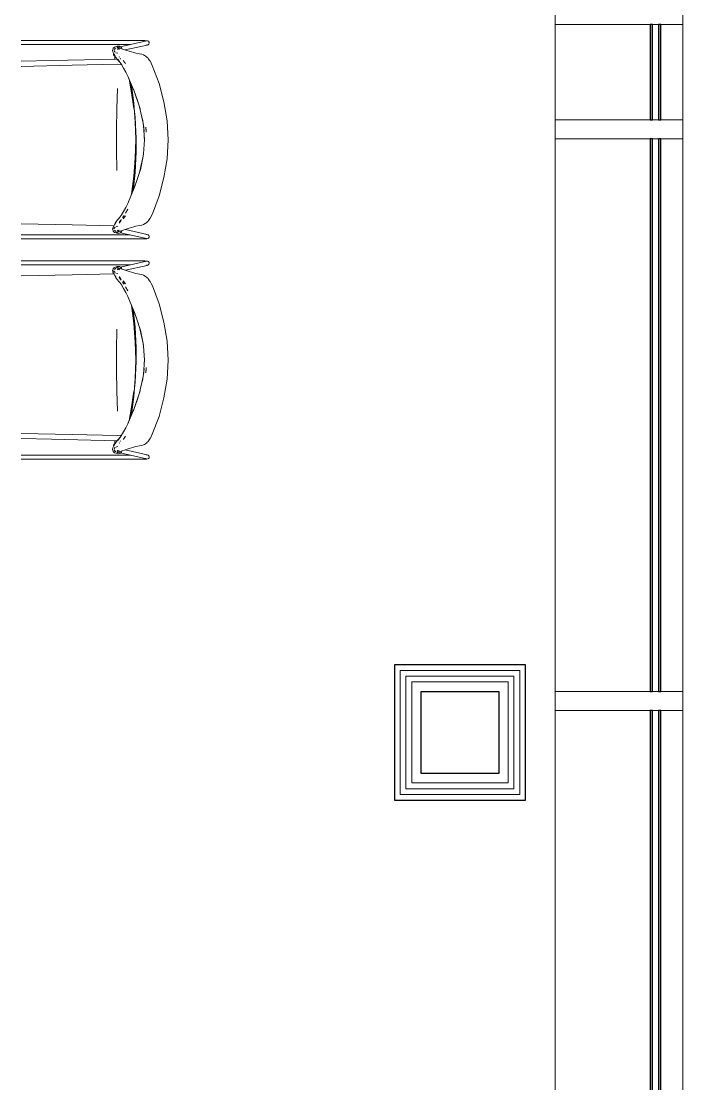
# Model space of a CAD drawing. Header units: millimetres. Extents: x 90978 to 295199, y -4084 to 97293.
# Drawn here: x 229400 to 231135, y 20147 to 22936 of the extents above; entities that cross this region are included whole.
import ezdxf

# ---------------------------------------------------------------- set-up
doc = ezdxf.new("R2010")
doc.units = ezdxf.units.MM
doc.header["$MEASUREMENT"] = 0
for name, color, linetype, lineweight in [('CSM-STL-XX-ZZ-M3-A-XXXX-00001_detached _19_04_21__rvt-1-Level 0$0$A-GLAZ-CURT', 7, 'CONTINUOUS', 9), ('CSM-STL-XX-ZZ-M3-A-XXXX-00001_detached _19_04_21__rvt-1-Level 0$0$A-GLAZ-CWMG', 7, 'CONTINUOUS', 9), ('CSM-STL-XX-ZZ-M3-A-XXXX-00001_detached _19_04_21__rvt-1-Level 0$0$A-WALL', 7, 'CONTINUOUS', 9), ('CSM-STL-XX-ZZ-M3-A-XXXX-00001_detached _19_04_21__rvt-1-Level 0$0$I-WALL', 7, 'CONTINUOUS', 9), ('G-IMPT', 8, 'CONTINUOUS', 9), ('I-FURN', 8, 'CONTINUOUS', 9)]:
    doc.layers.add(name, color=color, linetype=linetype, lineweight=lineweight)

msp = doc.modelspace()

# ---------------------------------------------------------------- hatches: boundary and pattern name
at = {"layer": 'CSM-STL-XX-ZZ-M3-A-XXXX-00001_detached _19_04_21__rvt-1-Level 0$0$A-GLAZ-CURT'}
h = msp.add_hatch(color=256, dxfattribs=at)
h.paths.add_polyline_path([(231055.8, 22677.2), (231055.8, 22927.2), (231049.8, 22927.2), (231049.8, 22677.2)], flags=0)
h.paths.add_polyline_path([(231077.8, 22677.2), (231077.8, 22927.2), (231071.8, 22927.2), (231071.8, 22677.2)], flags=0)
h = msp.add_hatch(color=256, dxfattribs=at)
h.paths.add_polyline_path([(231049.8, 21177.2), (231055.8, 21177.2), (231055.8, 22627.2), (231049.8, 22627.2), (231049.8, 21710.6)], flags=0)
h.paths.add_polyline_path([(231071.8, 21177.2), (231077.8, 21177.2), (231077.8, 22627.2), (231071.8, 22627.2), (231071.8, 21710.6)], flags=0)
h = msp.add_hatch(color=256, dxfattribs=at)
h.paths.add_polyline_path([(231049.8, 19677.2), (231055.8, 19677.2), (231055.8, 21127.2), (231049.8, 21127.2), (231049.8, 20210.6)], flags=0)
h.paths.add_polyline_path([(231071.8, 19677.2), (231077.8, 19677.2), (231077.8, 21127.2), (231071.8, 21127.2), (231071.8, 20210.6)], flags=0)

# ---------------------------------------------------------------- linework, layer by layer
at = {"layer": 'CSM-STL-XX-ZZ-M3-A-XXXX-00001_detached _19_04_21__rvt-1-Level 0$0$A-GLAZ-CURT', "lineweight": 30}
for p, q in [((231055.8, 22927.2), (231049.8, 22927.2)), ((231049.8, 22927.2), (231049.8, 22677.2)), ((231055.8, 22677.2), (231055.8, 22927.2)), ((231077.8, 22927.2), (231071.8, 22927.2)), ((231071.8, 22927.2), (231071.8, 22677.2)), ((231077.8, 22677.2), (231077.8, 22927.2)), ((231049.8, 22677.2), (231055.8, 22677.2)), ((231071.8, 22677.2), (231077.8, 22677.2)), ((231055.8, 22627.2), (231049.8, 22627.2)), ((231049.8, 22627.2), (231049.8, 21177.2)), ((231055.8, 21177.2), (231055.8, 22627.2)), ((231077.8, 22627.2), (231071.8, 22627.2)), ((231071.8, 22627.2), (231071.8, 21177.2)), ((231077.8, 21177.2), (231077.8, 22627.2)), ((231049.8, 21177.2), (231055.8, 21177.2)), ((231071.8, 21177.2), (231077.8, 21177.2)), ((231055.8, 21127.2), (231049.8, 21127.2)), ((231049.8, 21127.2), (231049.8, 19677.2)), ((231055.8, 19677.2), (231055.8, 21127.2)), ((231077.8, 21127.2), (231071.8, 21127.2)), ((231071.8, 21127.2), (231071.8, 19677.2)), ((231077.8, 19677.2), (231077.8, 21127.2))]:
    msp.add_line(p, q, dxfattribs=at)
at = {"layer": 'CSM-STL-XX-ZZ-M3-A-XXXX-00001_detached _19_04_21__rvt-1-Level 0$0$A-GLAZ-CWMG', "lineweight": 20, "extrusion": (0, 0, -1)}
for p, q in [((230800.3, 22977.2), (230800.3, 22927.2)), ((231135.3, 22927.2), (231135.3, 22977.2)), ((230800.3, 22927.2), (231135.3, 22927.2)), ((230800.3, 22677.2), (230800.3, 22627.2)), ((231135.3, 22677.2), (230800.3, 22677.2)), ((231135.3, 22627.2), (231135.3, 22677.2)), ((230800.3, 22627.2), (231135.3, 22627.2)), ((230800.3, 21177.2), (230800.3, 21127.2)), ((231135.3, 21177.2), (230800.3, 21177.2)), ((231135.3, 21127.2), (231135.3, 21177.2)), ((230800.3, 21127.2), (231135.3, 21127.2))]:
    msp.add_line(p, q, dxfattribs=at)
at = {"layer": 'CSM-STL-XX-ZZ-M3-A-XXXX-00001_detached _19_04_21__rvt-1-Level 0$0$A-GLAZ-CWMG'}
for p, q in [((230800.3, 22677.2), (230800.3, 22927.2)), ((231135.3, 22677.2), (231135.3, 22927.2)), ((230800.3, 21177.2), (230800.3, 22627.2)), ((231135.3, 21177.2), (231135.3, 22627.2)), ((230800.3, 19677.2), (230800.3, 21127.2)), ((231135.3, 19677.2), (231135.3, 21127.2))]:
    msp.add_line(p, q, dxfattribs=at)
at = {"layer": 'CSM-STL-XX-ZZ-M3-A-XXXX-00001_detached _19_04_21__rvt-1-Level 0$0$A-WALL'}
for p, q in [((230394.2, 20906.9), (230394.2, 21232.2)), ((230394.2, 21232.2), (230409.2, 21232.2)), ((230409.2, 21232.2), (230449.2, 21232.2)), ((230707.5, 21232.2), (230449.2, 21232.2)), ((230707.5, 21232.2), (230707.5, 21217.2)), ((230409.2, 20921.9), (230409.2, 21217.2)), ((230409.2, 21217.2), (230424.2, 21217.2)), ((230424.2, 21217.2), (230449.2, 21217.2)), ((230424.2, 20936.9), (230424.2, 21202.2)), ((230424.2, 21202.2), (230449.2, 21202.2)), ((230692.5, 21217.2), (230449.2, 21217.2)), ((230677.5, 21202.2), (230449.2, 21202.2)), ((230677.5, 21202.2), (230677.5, 21177.2)), ((230692.5, 21217.2), (230692.5, 21202.2)), ((230692.5, 21202.2), (230692.5, 21177.2)), ((230707.5, 21217.2), (230707.5, 21177.2)), ((230677.5, 20961.9), (230677.5, 21177.2)), ((230692.5, 20961.9), (230692.5, 21177.2)), ((230707.5, 20961.9), (230707.5, 21177.2)), ((230677.5, 20961.9), (230677.5, 20936.9)), ((230692.5, 20961.9), (230692.5, 20936.9)), ((230707.5, 20961.9), (230707.5, 20921.9)), ((230424.2, 20921.9), (230409.2, 20921.9)), ((230449.2, 20936.9), (230424.2, 20936.9)), ((230449.2, 20921.9), (230424.2, 20921.9)), ((230677.5, 20936.9), (230449.2, 20936.9)), ((230692.5, 20921.9), (230449.2, 20921.9)), ((230692.5, 20936.9), (230692.5, 20921.9)), ((230707.5, 20921.9), (230707.5, 20906.9)), ((230409.2, 20906.9), (230394.2, 20906.9)), ((230449.2, 20906.9), (230409.2, 20906.9)), ((230707.5, 20906.9), (230449.2, 20906.9))]:
    msp.add_line(p, q, dxfattribs=at)
at = {"layer": 'CSM-STL-XX-ZZ-M3-A-XXXX-00001_detached _19_04_21__rvt-1-Level 0$0$I-WALL', "lineweight": 30}
for p, q in [((230379.2, 21247.2), (230379.2, 20891.9)), ((230394.2, 21247.2), (230379.2, 21247.2)), ((230449.2, 21247.2), (230394.2, 21247.2)), ((230722.5, 21247.2), (230449.2, 21247.2)), ((230722.5, 21232.2), (230722.5, 21247.2)), ((230722.5, 21177.2), (230722.5, 21232.2)), ((230449.2, 20961.9), (230449.2, 21177.2)), ((230449.2, 21177.2), (230652.5, 21177.2)), ((230652.5, 21177.2), (230652.5, 20961.9)), ((230722.5, 20961.9), (230722.5, 21177.2)), ((230652.5, 20961.9), (230449.2, 20961.9)), ((230722.5, 20906.9), (230722.5, 20961.9)), ((230379.2, 20891.9), (230394.2, 20891.9)), ((230394.2, 20891.9), (230449.2, 20891.9)), ((230449.2, 20891.9), (230722.5, 20891.9)), ((230722.5, 20891.9), (230722.5, 20906.9))]:
    msp.add_line(p, q, dxfattribs=at)
at = {"layer": 'G-IMPT'}
for p, q in [((229399.9, 22885.5), (229710.4, 22885.5)), ((229399.9, 22874.6), (229685.3, 22874.6)), ((229644.2, 22868.3), (229641.1, 22865.1)), ((229644.2, 22868.3), (229648.5, 22869.7)), ((229648.9, 22866), (229647.2, 22865.2)), ((229648.4, 22865.7), (229647.2, 22865.2)), ((229651.7, 22870.7), (229648.5, 22869.7)), ((229658.9, 22865.3), (229651.4, 22867)), ((229651.4, 22867), (229659.6, 22865)), ((229651.7, 22870.7), (229655.7, 22870.9)), ((229652.4, 22867.2), (229651.8, 22867)), ((229652.4, 22867.2), (229651.8, 22867)), ((229652.4, 22867.2), (229651.8, 22867)), ((229652.4, 22867.2), (229654.4, 22867.7)), ((229656, 22866.1), (229652.8, 22867.6)), ((229654.9, 22866.3), (229652.8, 22867.6)), ((229656, 22866.1), (229653.7, 22866.9)), ((229653.7, 22866.9), (229659.6, 22865)), ((229654.9, 22866.3), (229656.3, 22864.8)), ((229657.4, 22870.6), (229655.7, 22870.9)), ((229655.9, 22868), (229728.8, 22884.4)), ((229657.4, 22870.6), (229657.7, 22870.5)), ((229657.7, 22870.5), (229660.6, 22869.1)), ((229660.9, 22868.9), (229660.6, 22869.1)), ((229660.9, 22868.9), (229662.7, 22867)), ((229663.9, 22864.6), (229662.7, 22867)), ((229662.8, 22866.8), (229662.7, 22867)), ((229663.9, 22864.5), (229662.7, 22867)), ((229662.8, 22866.8), (229663.9, 22864.5)), ((229730.4, 22873.6), (229672.8, 22860.7)), ((229716.7, 22885.5), (229710.4, 22885.5)), ((229716.7, 22885.5), (229723.9, 22885.3)), ((229723.9, 22885.3), (229729.1, 22885)), ((229728.8, 22884.4), (229726.7, 22883.4)), ((229726.9, 22883.6), (229726.7, 22883.4)), ((229728.1, 22874.3), (229730.6, 22873.8)), ((229728.3, 22874.2), (229730.6, 22873.8)), ((229729.1, 22885), (229731.5, 22884.7)), ((229730.4, 22873.6), (229732.9, 22874.4)), ((229731.5, 22884.7), (229733.9, 22883.5)), ((229734.7, 22876.2), (229732.9, 22874.4)), ((229732.9, 22874.4), (229733.2, 22874.7)), ((229733.9, 22883.5), (229735.4, 22881.3)), ((229734.7, 22876.2), (229735, 22876.5)), ((229735.7, 22878.7), (229735, 22876.5)), ((229735.7, 22878.7), (229735.4, 22881.3)), ((229640.6, 22863.7), (229639.5, 22859.5)), ((229640.3, 22855.5), (229639.5, 22859.5)), ((229640.3, 22855.5), (229644.7, 22847)), ((229641.1, 22865.1), (229640.6, 22863.7)), ((229643.7, 22859.8), (229643.8, 22859.2)), ((229645.9, 22844.2), (229643.7, 22849)), ((229643.7, 22849), (229644.7, 22847)), ((229644.2, 22857.2), (229643.8, 22859.2)), ((229645.4, 22863.3), (229644.2, 22861.7)), ((229644.2, 22861.7), (229645, 22862.8)), ((229644.5, 22856.7), (229644.2, 22857.2)), ((229644.4, 22862.3), (229646.6, 22864.9)), ((229644.5, 22856.7), (229646.2, 22854.8)), ((229645.4, 22863.3), (229645, 22862.8)), ((229645.4, 22836.5), (229645.7, 22844.6)), ((229646.1, 22843.8), (229645.8, 22837.6)), ((229646.1, 22843.8), (229645.8, 22836.5)), ((229645.9, 22844.2), (229647.9, 22841.1)), ((229647.9, 22841.1), (229652.2, 22835.7)), ((229648.1, 22853.4), (229652.9, 22852.1)), ((229651.5, 22863.9), (229653.6, 22862.9)), ((229651.5, 22863.9), (229657, 22862.3)), ((229653.8, 22862.6), (229652.8, 22863.6)), ((229652.8, 22863.6), (229653.6, 22862.9)), ((229653.8, 22862.6), (229653.2, 22863.3)), ((229657.3, 22863.1), (229656.6, 22864.5)), ((229657.3, 22842.1), (229656.7, 22843.6)), ((229658.9, 22865.3), (229670.7, 22861.4)), ((229659, 22838.9), (229660.1, 22837.3)), ((229663.9, 22864.6), (229663.9, 22864.5)), ((229670.7, 22861.4), (229683.1, 22857.5)), ((229683.1, 22857.5), (229695.1, 22853.7)), ((229700.7, 22852), (229695.1, 22853.7)), ((229710, 22850.4), (229700.7, 22852)), ((229710, 22850.4), (229716, 22849.3)), ((229720.9, 22847.5), (229716, 22849.3)), ((229720.9, 22847.5), (229723.2, 22846.3)), ((229725.8, 22844.8), (229723.2, 22846.3)), ((229726.2, 22844.5), (229725.8, 22844.8)), ((229726.2, 22844.5), (229728.1, 22843)), ((229728.1, 22843), (229730.6, 22840.8)), ((229730.6, 22840.8), (229732.4, 22838.9)), ((229734.1, 22836.8), (229732.4, 22838.9)), ((229399.9, 22831.2), (229478.9, 22832.8)), ((229399.9, 22817.6), (229533.5, 22820.3)), ((229651.8, 22836.7), (229478.9, 22832.8)), ((229652.4, 22823), (229533.5, 22820.3)), ((229651.8, 22836.7), (229651.8, 22836.7)), ((229655.1, 22832.5), (229652.2, 22835.7)), ((229660.7, 22822.6), (229652.4, 22823)), ((229653, 22836.5), (229658.1, 22828.7)), ((229653, 22836.5), (229658.6, 22828.2)), ((229655.1, 22832.5), (229658.6, 22828.2)), ((229658.1, 22828.7), (229663.6, 22821.4)), ((229660.5, 22836.7), (229660.1, 22837.3)), ((229663.6, 22821.9), (229660.7, 22822.6)), ((229668.4, 22813.2), (229663, 22822.1)), ((229663.6, 22821.4), (229663, 22822.1)), ((229667.5, 22832.8), (229667.8, 22832.3)), ((229667.8, 22832.3), (229673.1, 22825)), ((229673.9, 22802.7), (229668.4, 22813.2)), ((229737.5, 22832), (229734.1, 22836.8)), ((229737.5, 22832), (229737.7, 22831.7)), ((229740.9, 22826.1), (229737.7, 22831.7)), ((229743.7, 22819.7), (229740.9, 22826.1)), ((229761.3, 22772.8), (229743.7, 22819.7)), ((229673.9, 22802.7), (229679.1, 22792.1)), ((229683.3, 22782.8), (229679.1, 22792.1)), ((229683.3, 22782.8), (229679.2, 22792.2)), ((229696.4, 22752.2), (229679.2, 22792.2)), ((229688.5, 22753.8), (229682.7, 22784.1)), ((229682.7, 22784.1), (229688.4, 22753.9)), ((229652.8, 22759.3), (229650.7, 22706)), ((229688.6, 22762), (229685.7, 22777.1)), ((229688.7, 22768.3), (229688.3, 22770.4)), ((229688.6, 22762), (229694.5, 22722.8)), ((229695.1, 22721), (229688.7, 22768.3)), ((229694.2, 22757.9), (229696.4, 22752.2)), ((229694.2, 22757.9), (229696.4, 22752.2)), ((229774.3, 22724.4), (229761.3, 22772.8)), ((229694.9, 22706.7), (229688.4, 22753.9)), ((229688.5, 22753.8), (229694.9, 22706.7)), ((229696.4, 22752.2), (229710.5, 22711)), ((229696.4, 22752.2), (229704.4, 22730.7)), ((229696.4, 22752.2), (229704.4, 22730.7)), ((229710.5, 22711), (229704.4, 22730.7)), ((229704.4, 22730.7), (229710.4, 22711)), ((229649.7, 22652.1), (229650.7, 22706)), ((229694.5, 22722.8), (229698.6, 22683.1)), ((229698.9, 22673.2), (229695.1, 22721)), ((229711.9, 22705.8), (229710.4, 22711)), ((229719.8, 22668.5), (229710.5, 22711)), ((229710.5, 22711), (229711.9, 22705.8)), ((229774.3, 22724.4), (229782.4, 22675)), ((229698.6, 22683.1), (229700.7, 22646)), ((229698.9, 22673.2), (229699.9, 22649.2)), ((229717.3, 22682.3), (229718.6, 22675.1)), ((229717.3, 22682.3), (229719.4, 22668.2)), ((229785, 22625.1), (229782.4, 22675)), ((229649.7, 22652.1), (229649.7, 22598.1)), ((229699.9, 22649.2), (229700.2, 22625.1)), ((229700.7, 22646), (229701.1, 22629.7)), ((229719.4, 22668.2), (229721.1, 22657.1)), ((229719.8, 22668.5), (229722.2, 22646.9)), ((229719.8, 22668.5), (229721.1, 22657.1)), ((229722.8, 22625.1), (229720.5, 22662.1)), ((229720.5, 22662.1), (229721.1, 22657.1)), ((229722.2, 22646.9), (229721.1, 22657.1)), ((229727.6, 22648), (229727, 22658.2)), ((229727, 22658.2), (229727.7, 22644.6)), ((229700.2, 22625.1), (229699.9, 22601)), ((229701.1, 22629.7), (229701.5, 22610.9)), ((229720.4, 22588.2), (229722.8, 22625.1)), ((229722.8, 22625.1), (229722.7, 22632.6)), ((229722.8, 22625.1), (229722.7, 22632.6)), ((229785, 22625.1), (229782.4, 22575.2)), ((229650.7, 22544.2), (229649.7, 22598.1)), ((229698.9, 22577), (229699.9, 22601)), ((229701.1, 22592), (229700.7, 22575.7)), ((229701.1, 22592), (229701.5, 22610.9)), ((229720.5, 22588.1), (229719.4, 22581.8)), ((229720.4, 22588.2), (229719.9, 22582.8)), ((229720.5, 22588.1), (229720.1, 22584.7)), ((229695.1, 22529.2), (229698.9, 22577)), ((229698.6, 22538.7), (229700.7, 22575.7)), ((229710.5, 22539.2), (229719.8, 22581.7)), ((229719.4, 22581.8), (229712.4, 22546.3)), ((229712.4, 22546.3), (229719.8, 22581.7)), ((229774.3, 22525.8), (229782.4, 22575.2)), ((229698.6, 22538.7), (229694.5, 22498.9)), ((229705, 22523.1), (229710.2, 22539.3)), ((229712.4, 22546.3), (229710.2, 22539.3)), ((229710.5, 22539.2), (229712.4, 22546.3)), ((229679.1, 22458.1), (229699, 22504.5)), ((229695.1, 22529.2), (229688.7, 22481.9)), ((229690.9, 22485.5), (229694.9, 22515.1)), ((229690.9, 22485.4), (229694.9, 22515.1)), ((229705, 22523.1), (229696.4, 22498)), ((229696.4, 22498), (229699, 22504.5)), ((229761.3, 22477.4), (229774.3, 22525.8)), ((229688.7, 22481.9), (229688.2, 22479.2)), ((229693.4, 22491.3), (229694.5, 22498.9)), ((229761.3, 22477.4), (229743.8, 22430.6)), ((229673.9, 22447.5), (229668.4, 22437)), ((229679.1, 22458.1), (229673.9, 22447.5)), ((229658.1, 22421.5), (229655.1, 22417.7)), ((229658.1, 22421.5), (229663.6, 22428.8)), ((229663, 22428.1), (229668.4, 22437)), ((229663, 22428.1), (229663.6, 22428.8)), ((229665.6, 22419.9), (229669.6, 22425.8)), ((229665.6, 22419.9), (229668.3, 22423.9)), ((229673.1, 22425.2), (229667.8, 22417.9)), ((229669.6, 22425.8), (229668.3, 22423.9)), ((229673.6, 22432.7), (229679.1, 22443.1)), ((229673.6, 22432.7), (229674.1, 22433.6)), ((229679.1, 22443.1), (229674.1, 22433.6)), ((229737.7, 22418.5), (229740.9, 22424.1)), ((229743.8, 22430.6), (229740.9, 22424.1)), ((229533.5, 22401.4), (229399.9, 22404.1)), ((229642.9, 22399), (229533.5, 22401.4)), ((229639.5, 22390.7), (229640.7, 22394.3)), ((229639.9, 22389.3), (229640.7, 22394.3)), ((229639.9, 22389.3), (229640.4, 22393.9)), ((229640.4, 22393.9), (229643.4, 22399.9)), ((229645.9, 22406), (229643.4, 22399.9)), ((229643.9, 22391), (229644, 22392.6)), ((229644.5, 22393.5), (229644, 22392.6)), ((229644.5, 22393.5), (229646, 22395.2)), ((229650, 22411.5), (229645.2, 22403.2)), ((229647.7, 22407.8), (229645.2, 22403.2)), ((229645.9, 22406), (229647.9, 22409.1)), ((229647.7, 22407.8), (229650, 22411.5)), ((229647.9, 22409.1), (229652.2, 22414.5)), ((229648.1, 22396.7), (229652.9, 22398.1)), ((229652.2, 22414.5), (229655.1, 22417.7)), ((229657.1, 22407.6), (229659, 22411.3)), ((229658.7, 22410.8), (229657.1, 22407.6)), ((229658, 22407.2), (229657.2, 22406)), ((229658.7, 22410.8), (229660.5, 22413.5)), ((229658.7, 22410.8), (229660.1, 22412.9)), ((229658.7, 22410.8), (229659, 22411.3)), ((229658.8, 22408.4), (229661, 22410.8)), ((229660.1, 22412.9), (229660.5, 22413.5)), ((229660.3, 22412.6), (229662.4, 22415.7)), ((229662, 22415.1), (229660.3, 22412.6)), ((229662, 22415.1), (229662.4, 22415.7)), ((229683.1, 22392.7), (229662, 22385.9)), ((229667.5, 22417.4), (229667.8, 22417.9)), ((229695.1, 22396.5), (229683.1, 22392.7)), ((229700.7, 22398.2), (229695.1, 22396.5)), ((229700.7, 22398.2), (229709.9, 22399.8)), ((229709.9, 22399.8), (229716, 22400.9)), ((229716, 22400.9), (229720.9, 22402.7)), ((229726.2, 22405.7), (229720.9, 22402.7)), ((229723.2, 22403.9), (229720.9, 22402.7)), ((229721.9, 22403.3), (229720.9, 22402.7)), ((229721.9, 22403.3), (229726.2, 22405.7)), ((229725.8, 22405.4), (229723.2, 22403.9)), ((229726.2, 22405.7), (229725.8, 22405.4)), ((229726.2, 22405.7), (229728.1, 22407.2)), ((229728.1, 22407.2), (229730, 22408.9)), ((229730.6, 22409.4), (229730, 22408.9)), ((229730.6, 22409.4), (229732.4, 22411.3)), ((229734.1, 22413.4), (229732.4, 22411.3)), ((229734.1, 22413.4), (229737.5, 22418.2)), ((229737.7, 22418.5), (229737.5, 22418.2)), ((229685.3, 22375.6), (229399.9, 22375.6)), ((229399.9, 22364.7), (229710.4, 22364.7)), ((229639.5, 22390.7), (229640.6, 22386.5)), ((229640.6, 22386.5), (229641.1, 22385.1)), ((229641.1, 22385.1), (229644.2, 22381.9)), ((229648.5, 22380.5), (229644.2, 22381.9)), ((229644.7, 22387.5), (229646.7, 22385.2)), ((229648.4, 22384.5), (229647.2, 22385)), ((229647.2, 22385), (229648.8, 22384.2)), ((229648.1, 22381.7), (229656, 22384.1)), ((229648.1, 22381.7), (229653.7, 22383.3)), ((229648.5, 22380.5), (229651.7, 22379.5)), ((229651.4, 22383.2), (229659.5, 22385.2)), ((229651.4, 22383.2), (229658.3, 22384.9)), ((229651.5, 22386.4), (229657, 22387.9)), ((229651.5, 22386.4), (229653.9, 22387.6)), ((229651.7, 22379.5), (229654.5, 22379.4)), ((229651.8, 22383.2), (229652.5, 22383)), ((229652.5, 22383), (229651.8, 22383.2)), ((229652.5, 22383), (229651.8, 22383.2)), ((229654.4, 22382.5), (229652.5, 22383)), ((229652.8, 22386.6), (229654.2, 22388)), ((229652.8, 22386.6), (229653.9, 22387.6)), ((229652.8, 22382.6), (229656, 22384.1)), ((229652.8, 22382.6), (229654.9, 22383.9)), ((229654.2, 22388), (229653.3, 22387)), ((229653.7, 22383.3), (229662, 22385.9)), ((229654.5, 22379.4), (229655.7, 22379.3)), ((229654.9, 22383.9), (229656.6, 22385.7)), ((229657.4, 22379.6), (229655.7, 22379.3)), ((229657.4, 22379.6), (229660.9, 22381.3)), ((229657.4, 22379.6), (229660.6, 22381.1)), ((229657.4, 22379.6), (229657.7, 22379.7)), ((229660.9, 22381.3), (229657.7, 22379.7)), ((229659.5, 22385.2), (229658.3, 22384.9)), ((229660.6, 22381.1), (229662.7, 22383.2)), ((229662.4, 22382.9), (229660.6, 22381.1)), ((229660.9, 22381.3), (229660.6, 22381.1)), ((229728.8, 22365.8), (229660.6, 22381.1)), ((229662.4, 22382.9), (229660.9, 22381.3)), ((229662.8, 22383.4), (229662.7, 22383.2)), ((229663.9, 22385.6), (229662.8, 22383.4)), ((229663.9, 22385.6), (229663.9, 22385.7)), ((229673, 22389.5), (229730.4, 22376.6)), ((229710.4, 22364.7), (229716.7, 22364.7)), ((229723.9, 22364.9), (229716.7, 22364.7)), ((229729.1, 22365.2), (229723.9, 22364.9)), ((229728.8, 22365.8), (229726.7, 22366.8)), ((229726.7, 22366.8), (229726.9, 22366.6)), ((229728.1, 22375.9), (229730.6, 22376.4)), ((229728.3, 22376), (229730.6, 22376.4)), ((229731.5, 22365.5), (229729.1, 22365.2)), ((229730.4, 22376.6), (229732.9, 22375.8)), ((229731.5, 22365.5), (229733.9, 22366.7)), ((229732.9, 22375.8), (229733.2, 22375.5)), ((229735, 22373.7), (229733.2, 22375.5)), ((229733.9, 22366.7), (229735.4, 22368.9)), ((229735, 22373.7), (229735.7, 22371.5)), ((229735.4, 22368.9), (229735.7, 22371.5)), ((229399.9, 22307.2), (229710.4, 22307.2)), ((229685.3, 22296.3), (229399.9, 22296.3)), ((229639.5, 22281.2), (229640.6, 22285.4)), ((229639.5, 22281.2), (229640.7, 22277.5)), ((229639.9, 22282.6), (229640.7, 22277.5)), ((229639.9, 22282.6), (229640.4, 22277.9)), ((229640.6, 22285.4), (229641.1, 22286.7)), ((229641.1, 22286.7), (229644.2, 22290)), ((229643.9, 22280.9), (229644, 22279.3)), ((229648.5, 22291.4), (229644.2, 22290)), ((229644.7, 22284.4), (229646.7, 22286.7)), ((229647.2, 22286.9), (229648.8, 22287.7)), ((229648.4, 22287.4), (229647.2, 22286.9)), ((229648.1, 22290.2), (229653.7, 22288.5)), ((229648.1, 22290.2), (229656, 22287.8)), ((229648.5, 22291.4), (229651.7, 22292.3)), ((229651.4, 22288.7), (229659.5, 22286.6)), ((229651.4, 22288.7), (229658.3, 22287)), ((229651.5, 22285.5), (229653.9, 22284.3)), ((229651.5, 22285.5), (229657, 22284)), ((229651.7, 22292.3), (229654.5, 22292.5)), ((229651.8, 22288.7), (229652.5, 22288.9)), ((229652.5, 22288.9), (229651.8, 22288.7)), ((229652.5, 22288.9), (229651.8, 22288.7)), ((229654.4, 22289.3), (229652.5, 22288.9)), ((229652.8, 22289.3), (229654.9, 22288)), ((229652.8, 22289.3), (229656, 22287.8)), ((229652.8, 22285.3), (229653.9, 22284.3)), ((229652.8, 22285.3), (229654.2, 22283.8)), ((229654.2, 22283.8), (229653.3, 22284.9)), ((229653.7, 22288.5), (229662, 22286)), ((229654.5, 22292.5), (229655.7, 22292.6)), ((229654.9, 22288), (229656.6, 22286.2)), ((229657.4, 22292.3), (229655.7, 22292.6)), ((229657.5, 22284.3), (229656.6, 22286.2)), ((229657.4, 22292.3), (229660.9, 22290.6)), ((229657.4, 22292.3), (229657.7, 22292.2)), ((229657.4, 22292.3), (229660.6, 22290.8)), ((229660.9, 22290.6), (229657.7, 22292.2)), ((229659.5, 22286.6), (229658.3, 22287)), ((229728.8, 22306.1), (229660.6, 22290.7)), ((229662.4, 22289), (229660.6, 22290.8)), ((229660.9, 22290.6), (229660.6, 22290.8)), ((229660.6, 22290.8), (229662.7, 22288.7)), ((229662.4, 22289), (229660.9, 22290.6)), ((229683.1, 22279.2), (229662, 22286)), ((229662.8, 22288.5), (229662.7, 22288.7)), ((229663.9, 22286.3), (229662.8, 22288.5)), ((229663.9, 22286.3), (229663.9, 22286.2)), ((229673, 22282.4), (229730.4, 22295.2)), ((229710.4, 22307.2), (229716.7, 22307.1)), ((229723.9, 22307), (229716.7, 22307.1)), ((229729.1, 22306.7), (229723.9, 22307)), ((229728.8, 22306.1), (229726.7, 22305.1)), ((229726.7, 22305.1), (229726.9, 22305.3)), ((229728.1, 22296), (229730.6, 22295.5)), ((229728.3, 22295.8), (229730.6, 22295.5)), ((229731.5, 22306.3), (229729.1, 22306.7)), ((229730.4, 22295.2), (229732.9, 22296)), ((229731.5, 22306.3), (229733.9, 22305.1)), ((229732.9, 22296), (229733.2, 22296.3)), ((229735, 22298.2), (229733.2, 22296.3)), ((229733.9, 22305.1), (229735.4, 22303)), ((229735, 22298.2), (229735.7, 22300.3)), ((229735.4, 22303), (229735.7, 22300.3)), ((229533.5, 22270.4), (229399.9, 22267.7)), ((229642.9, 22272.9), (229533.5, 22270.4)), ((229640.4, 22277.9), (229643.4, 22271.9)), ((229645.9, 22265.9), (229643.4, 22271.9)), ((229644.5, 22278.3), (229644, 22279.3)), ((229644.5, 22278.3), (229646, 22276.7)), ((229647.7, 22264), (229645.2, 22268.7)), ((229650, 22260.4), (229645.2, 22268.7)), ((229645.9, 22265.9), (229647.9, 22262.8)), ((229647.7, 22264), (229650, 22260.4)), ((229647.9, 22262.8), (229652.2, 22257.3)), ((229648.1, 22275.1), (229652.9, 22273.8)), ((229652.2, 22257.3), (229655.1, 22254.1)), ((229658.1, 22250.4), (229655.1, 22254.1)), ((229658.7, 22261.1), (229657.1, 22264.3)), ((229657.1, 22264.3), (229659, 22260.5)), ((229658, 22264.7), (229657.2, 22265.8)), ((229658.7, 22261.1), (229659, 22260.5)), ((229658.7, 22261.1), (229660.1, 22258.9)), ((229658.7, 22261.1), (229660.5, 22258.4)), ((229658.8, 22263.5), (229661, 22261)), ((229660.1, 22258.9), (229660.5, 22258.4)), ((229662, 22256.8), (229660.3, 22259.3)), ((229660.3, 22259.3), (229662.4, 22256.2)), ((229662, 22256.8), (229662.4, 22256.2)), ((229667.5, 22254.5), (229667.8, 22254)), ((229673.1, 22246.7), (229667.8, 22254)), ((229695.1, 22275.4), (229683.1, 22279.2)), ((229700.7, 22273.7), (229695.1, 22275.4)), ((229700.7, 22273.7), (229709.9, 22272.1)), ((229709.9, 22272.1), (229716, 22271)), ((229716, 22271), (229720.9, 22269.2)), ((229721.9, 22268.6), (229720.9, 22269.2)), ((229726.2, 22266.2), (229720.9, 22269.2)), ((229723.2, 22268), (229720.9, 22269.2)), ((229721.9, 22268.6), (229726.2, 22266.2)), ((229725.8, 22266.4), (229723.2, 22268)), ((229726.2, 22266.2), (229725.8, 22266.4)), ((229726.2, 22266.2), (229728.1, 22264.7)), ((229728.1, 22264.7), (229730, 22262.9)), ((229730.6, 22262.4), (229730, 22262.9)), ((229730.6, 22262.4), (229732.4, 22260.6)), ((229734.1, 22258.5), (229732.4, 22260.6)), ((229734.1, 22258.5), (229737.5, 22253.6)), ((229737.7, 22253.3), (229737.5, 22253.6)), ((229737.7, 22253.3), (229740.9, 22247.7)), ((229658.1, 22250.4), (229663.6, 22243)), ((229663, 22243.8), (229663.6, 22243)), ((229663, 22243.8), (229668.4, 22234.8)), ((229665.6, 22252), (229669.6, 22246)), ((229665.6, 22252), (229668.3, 22248)), ((229669.6, 22246), (229668.3, 22248)), ((229673.9, 22224.4), (229668.4, 22234.8)), ((229673.6, 22239.2), (229679.1, 22228.8)), ((229673.6, 22239.2), (229674.1, 22238.2)), ((229679.1, 22213.8), (229673.9, 22224.4)), ((229679.1, 22228.8), (229674.1, 22238.2)), ((229743.8, 22241.2), (229740.9, 22247.7)), ((229761.3, 22194.5), (229743.8, 22241.2)), ((229679.1, 22213.8), (229699, 22167.4)), ((229688.7, 22190), (229688.2, 22192.6)), ((229695.1, 22142.7), (229688.7, 22190)), ((229690.9, 22186.4), (229694.9, 22156.8)), ((229690.9, 22186.4), (229694.9, 22156.8)), ((229693.4, 22180.6), (229694.5, 22172.9)), ((229698.6, 22133.2), (229694.5, 22172.9)), ((229705, 22148.8), (229696.4, 22173.8)), ((229696.4, 22173.8), (229699, 22167.4)), ((229761.3, 22194.5), (229774.3, 22146.1)), ((229695.1, 22142.7), (229698.9, 22094.9)), ((229705, 22148.8), (229710.2, 22132.6)), ((229774.3, 22146.1), (229782.4, 22096.7)), ((229650.7, 22127.7), (229649.7, 22073.8)), ((229698.6, 22133.2), (229700.7, 22096.1)), ((229712.4, 22125.6), (229710.2, 22132.6)), ((229710.5, 22132.7), (229712.4, 22125.6)), ((229710.5, 22132.7), (229719.8, 22090.2)), ((229719.4, 22090.1), (229712.4, 22125.6)), ((229712.4, 22125.6), (229719.8, 22090.2)), ((229698.9, 22094.9), (229699.9, 22070.8)), ((229701.1, 22079.8), (229700.7, 22096.1)), ((229720.5, 22083.7), (229719.4, 22090.1)), ((229720.4, 22083.7), (229720, 22087.9)), ((229720.5, 22083.7), (229720.1, 22087.2)), ((229785, 22046.8), (229782.4, 22096.7)), ((229649.7, 22019.7), (229649.7, 22073.8)), ((229700.2, 22046.8), (229699.9, 22070.8)), ((229701.1, 22079.8), (229701.5, 22061)), ((229701.1, 22042.1), (229701.5, 22061)), ((229720.4, 22083.7), (229722.8, 22046.8)), ((229699.9, 22022.7), (229700.2, 22046.8)), ((229700.7, 22025.9), (229701.1, 22042.1)), ((229722.8, 22046.8), (229720.5, 22009.8)), ((229722.8, 22046.8), (229722.7, 22039.3)), ((229722.8, 22046.8), (229722.7, 22039.3)), ((229785, 22046.8), (229782.4, 21996.9)), ((229649.7, 22019.7), (229650.7, 21965.8)), ((229698.6, 21988.8), (229700.7, 22025.9)), ((229698.9, 21998.6), (229699.9, 22022.7)), ((229719.8, 22003.4), (229710.5, 21960.9)), ((229717.3, 21989.6), (229719.4, 22003.7)), ((229719.4, 22003.7), (229721.1, 22014.7)), ((229719.8, 22003.4), (229722.2, 22025)), ((229719.8, 22003.4), (229721.1, 22014.7)), ((229720.5, 22009.8), (229721.1, 22014.7)), ((229722.2, 22025), (229721.1, 22014.7)), ((229727, 22013.7), (229727.7, 22027.3)), ((229727.6, 22023.9), (229727, 22013.7)), ((229694.5, 21949), (229698.6, 21988.8)), ((229698.9, 21998.6), (229695.1, 21950.8)), ((229717.3, 21989.6), (229718.6, 21996.7)), ((229774.3, 21947.5), (229782.4, 21996.9)), ((229652.8, 21912.6), (229650.7, 21965.8)), ((229694.9, 21965.2), (229688.4, 21917.9)), ((229688.5, 21918.1), (229694.9, 21965.2)), ((229688.6, 21909.9), (229694.5, 21949)), ((229695.1, 21950.8), (229688.7, 21903.5)), ((229696.4, 21919.7), (229710.5, 21960.9)), ((229710.5, 21960.9), (229704.4, 21941.2)), ((229704.4, 21941.2), (229710.4, 21960.9)), ((229711.9, 21966.1), (229710.4, 21960.9)), ((229710.5, 21960.9), (229711.9, 21966.1)), ((229774.3, 21947.5), (229761.3, 21899)), ((229696.4, 21919.7), (229679.2, 21879.7)), ((229688.5, 21918.1), (229682.7, 21887.8)), ((229682.7, 21887.8), (229688.4, 21917.9)), ((229694.2, 21913.9), (229696.4, 21919.7)), ((229694.2, 21913.9), (229696.4, 21919.7)), ((229696.4, 21919.7), (229704.4, 21941.2)), ((229696.4, 21919.7), (229704.4, 21941.2)), ((229688.6, 21909.9), (229685.7, 21894.8)), ((229688.7, 21903.5), (229688.1, 21900.3)), ((229761.3, 21899), (229743.7, 21852.2)), ((229673.9, 21869.1), (229668.4, 21858.7)), ((229673.9, 21869.1), (229679.1, 21879.7)), ((229683.3, 21889.1), (229679.1, 21879.7)), ((229683.3, 21889.1), (229679.2, 21879.7)), ((229399.9, 21854.2), (229533.5, 21851.5)), ((229399.9, 21840.7), (229478.9, 21839)), ((229651.8, 21835.2), (229478.9, 21839)), ((229652.4, 21848.9), (229533.5, 21851.5)), ((229645.4, 21835.4), (229645.7, 21827.3)), ((229646.1, 21828), (229645.8, 21835.4)), ((229646.1, 21828), (229645.8, 21835.4)), ((229647.9, 21830.8), (229652.2, 21836.2)), ((229651.8, 21835.2), (229651.8, 21835.2)), ((229655.1, 21839.4), (229652.2, 21836.2)), ((229660.7, 21849.3), (229652.4, 21848.9)), ((229653, 21835.4), (229658.6, 21843.6)), ((229653, 21835.4), (229658.1, 21843.1)), ((229655.1, 21839.4), (229658.6, 21843.6)), ((229658.1, 21843.1), (229663.6, 21850.5)), ((229659, 21833), (229660.1, 21834.6)), ((229660.5, 21835.2), (229660.1, 21834.6)), ((229663.6, 21850), (229660.7, 21849.3)), ((229668.4, 21858.7), (229663, 21849.7)), ((229663.6, 21850.5), (229663, 21849.7)), ((229667.5, 21839.1), (229667.8, 21839.6)), ((229667.8, 21839.6), (229673.1, 21846.9)), ((229734.1, 21835), (229732.4, 21832.9)), ((229737.5, 21839.9), (229734.1, 21835)), ((229737.5, 21839.9), (229737.7, 21840.2)), ((229740.9, 21845.8), (229737.7, 21840.2)), ((229743.7, 21852.2), (229740.9, 21845.8)), ((229640.3, 21816.4), (229639.5, 21812.3)), ((229640.6, 21808.1), (229639.5, 21812.3)), ((229640.3, 21816.4), (229644.7, 21824.8)), ((229641.1, 21806.8), (229640.6, 21808.1)), ((229644.2, 21803.6), (229641.1, 21806.8)), ((229645.9, 21827.7), (229643.7, 21822.8)), ((229643.7, 21822.8), (229644.7, 21824.8)), ((229643.7, 21812.1), (229643.8, 21812.7)), ((229644.2, 21814.6), (229643.8, 21812.7)), ((229644.5, 21815.2), (229644.2, 21814.6)), ((229645.4, 21808.5), (229644.2, 21810.1)), ((229644.2, 21810.1), (229645, 21809.1)), ((229644.4, 21809.6), (229646.6, 21806.9)), ((229644.5, 21815.2), (229646.2, 21817)), ((229645.4, 21808.5), (229645, 21809.1)), ((229645.9, 21827.7), (229647.9, 21830.8)), ((229648.4, 21806.2), (229647.2, 21806.6)), ((229648.9, 21805.8), (229647.2, 21806.6)), ((229648.1, 21818.4), (229652.9, 21819.8)), ((229651.4, 21804.8), (229659.6, 21806.8)), ((229658.9, 21806.6), (229651.4, 21804.8)), ((229651.5, 21808), (229657, 21809.6)), ((229651.5, 21808), (229653.6, 21809)), ((229653.8, 21809.3), (229652.8, 21808.2)), ((229652.8, 21808.2), (229653.6, 21809)), ((229653.8, 21809.3), (229653.2, 21808.6)), ((229653.7, 21805), (229659.6, 21806.8)), ((229657.3, 21829.8), (229656.8, 21828.4)), ((229658.9, 21806.6), (229670.7, 21810.4)), ((229663.9, 21807.4), (229662.7, 21804.8)), ((229663.9, 21807.3), (229662.7, 21804.8)), ((229662.8, 21805), (229663.9, 21807.4)), ((229663.9, 21807.3), (229663.9, 21807.4)), ((229670.7, 21810.4), (229683.1, 21814.3)), ((229730.4, 21798.3), (229672.8, 21811.2)), ((229683.1, 21814.3), (229695.1, 21818.2)), ((229700.7, 21819.9), (229695.1, 21818.2)), ((229710, 21821.5), (229700.7, 21819.9)), ((229710, 21821.5), (229716, 21822.6)), ((229720.9, 21824.4), (229716, 21822.6)), ((229720.9, 21824.4), (229723.2, 21825.6)), ((229725.8, 21827.1), (229723.2, 21825.6)), ((229726.2, 21827.4), (229725.8, 21827.1)), ((229726.2, 21827.4), (229728.1, 21828.9)), ((229728.1, 21828.9), (229730.6, 21831.1)), ((229730.6, 21831.1), (229732.4, 21832.9)), ((229399.9, 21797.2), (229685.3, 21797.2)), ((229399.9, 21786.4), (229710.4, 21786.4)), ((229644.2, 21803.6), (229648.5, 21802.2)), ((229651.7, 21801.2), (229648.5, 21802.2)), ((229651.7, 21801.2), (229655.7, 21801)), ((229652.4, 21804.6), (229651.8, 21804.9)), ((229652.4, 21804.6), (229651.8, 21804.8)), ((229652.4, 21804.6), (229651.8, 21804.8)), ((229652.4, 21804.6), (229654.4, 21804.2)), ((229656, 21805.7), (229652.8, 21804.2)), ((229654.9, 21805.5), (229652.8, 21804.2)), ((229656, 21805.7), (229653.7, 21805)), ((229657.4, 21801.3), (229655.7, 21801)), ((229655.9, 21803.9), (229728.8, 21787.4)), ((229657.4, 21801.3), (229657.7, 21801.3)), ((229657.7, 21801.3), (229660.6, 21802.7)), ((229660.9, 21802.9), (229660.6, 21802.7)), ((229660.9, 21802.9), (229662.7, 21804.8)), ((229662.8, 21805), (229662.7, 21804.8)), ((229716.7, 21786.4), (229710.4, 21786.4)), ((229716.7, 21786.4), (229723.9, 21786.6)), ((229723.9, 21786.6), (229729.1, 21786.8)), ((229728.8, 21787.4), (229726.7, 21788.5)), ((229726.9, 21788.3), (229726.7, 21788.5)), ((229728.1, 21797.6), (229730.6, 21798)), ((229728.3, 21797.7), (229730.6, 21798)), ((229729.1, 21786.8), (229731.5, 21787.2)), ((229730.4, 21798.3), (229732.9, 21797.5)), ((229731.5, 21787.2), (229733.9, 21788.4)), ((229734.7, 21795.6), (229732.9, 21797.5)), ((229732.9, 21797.5), (229733.2, 21797.2)), ((229733.9, 21788.4), (229735.4, 21790.5)), ((229734.7, 21795.6), (229735, 21795.3)), ((229735.7, 21793.2), (229735, 21795.3)), ((229735.7, 21793.2), (229735.4, 21790.5))]:
    msp.add_line(p, q, dxfattribs=at)
at = {"layer": 'I-FURN'}
for p, q in [((229642.4, 22851.9), (229641.9, 22850.4)), ((229641.9, 22850.4), (229641.9, 22849.2)), ((229644.4, 22845.3), (229641.9, 22850.4)), ((229641.9, 22850.4), (229643.5, 22846.1)), ((229641.9, 22850.4), (229642.2, 22848.1)), ((229641.9, 22850.4), (229642.8, 22847)), ((229641.9, 22849.2), (229642.2, 22848.1)), ((229642.2, 22848.1), (229642.8, 22847)), ((229643.5, 22846.1), (229642.8, 22847)), ((229644.4, 22845.3), (229643.5, 22846.1)), ((229644.4, 22845.3), (229643.7, 22849.1)), ((229644.4, 22845.3), (229644.2, 22847.9)), ((229644.4, 22845.3), (229644.5, 22847.3)), ((229644.4, 22845.3), (229644.6, 22847)), ((229644.4, 22845.3), (229644.7, 22846.7)), ((229644.4, 22845.3), (229645.7, 22845.1)), ((229644.4, 21826.6), (229641.9, 21821.5)), ((229641.9, 21821.5), (229643.5, 21825.8)), ((229641.9, 21821.5), (229642.8, 21824.8)), ((229641.9, 21822.7), (229642.2, 21823.8)), ((229641.9, 21821.5), (229642.2, 21823.8)), ((229641.9, 21821.5), (229641.9, 21822.7)), ((229642.4, 21820), (229641.9, 21821.5)), ((229642.2, 21823.8), (229642.8, 21824.8)), ((229643.5, 21825.8), (229642.8, 21824.8)), ((229644.4, 21826.6), (229643.5, 21825.8)), ((229644.4, 21826.6), (229643.7, 21822.8)), ((229644.4, 21826.6), (229644.2, 21824)), ((229644.4, 21826.6), (229645.7, 21826.8)), ((229644.4, 21826.6), (229644.8, 21826.1)), ((229644.4, 21826.6), (229644.5, 21826.1)), ((229644.4, 21826.6), (229644.5, 21824.5)), ((229644.4, 21826.6), (229644.6, 21824.9))]:
    msp.add_line(p, q, dxfattribs=at)

doc.saveas('drawing.dxf')
